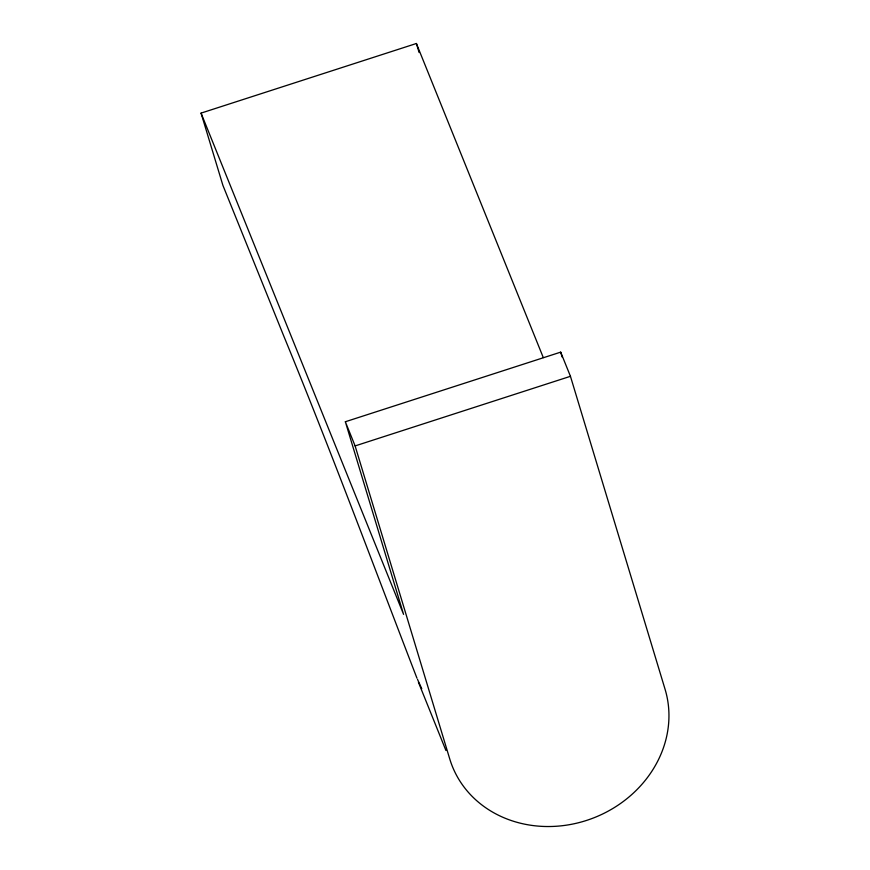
<?xml version="1.0" encoding="UTF-8"?>
<svg xmlns="http://www.w3.org/2000/svg" width="870" height="870" viewBox="0 0 870 870"><rect width="100%" height="100%" fill="white"/><g stroke="black" fill="none" stroke-linecap="round" stroke-linejoin="round"><path stroke-width="1.3" d="M416.969 678.208C372.947 564.141 330.415 449.442 283.892 336.331L222.894 185.343L201.057 113.111L416.393 43.5L543.293 357.581M345.346 421.754L560.682 352.143L570.448 376.308L665.082 689.312A113.23 100.528 -22 0 1 586.532 820.432A113.23 100.528 -22 0 1 449.736 758.923L355.112 445.918L345.346 421.754L403.582 614.383L201.057 113.111M355.112 445.918L570.448 376.308M417.502 679.372L421.765 688.692M418.416 682.243L445.94 750.505M560.682 352.143L562.194 357.146M416.393 43.5L419.122 52.526"/></g></svg>
